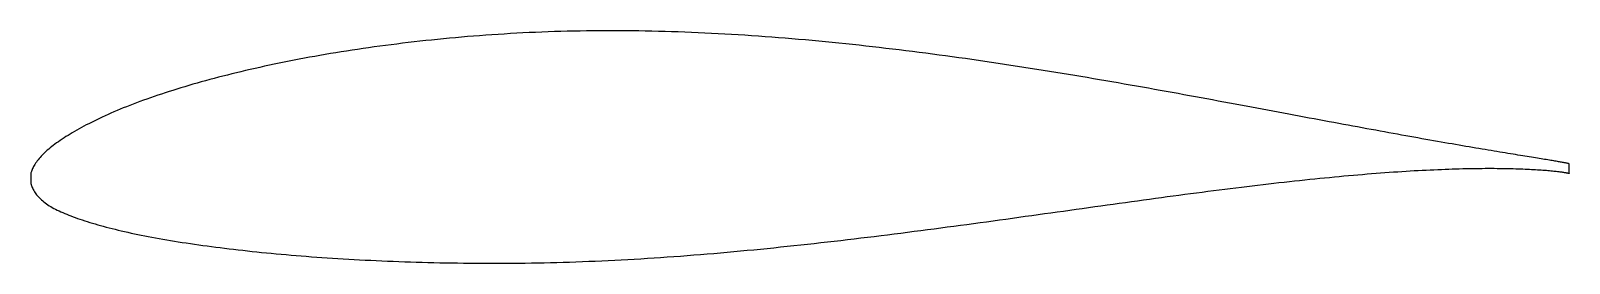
# Model space of a CAD drawing. Header units: metres. Extents: x -14.9 to 30.3, y -2.5 to 4.3.
import ezdxf

# ---------------------------------------------------------------- set-up
doc = ezdxf.new("R2010")
doc.units = ezdxf.units.M

msp = doc.modelspace()

# ---------------------------------------------------------------- linework, layer by layer
msp.add_lwpolyline([(30.264, 0.39), (30.263, 0.39), (30.261, 0.391), (30.256, 0.392), (30.25, 0.394), (30.242, 0.396), (30.233, 0.398), (30.222, 0.4), (30.209, 0.403), (30.194, 0.406), (30.178, 0.409), (30.16, 0.413), (30.14, 0.417), (30.119, 0.421), (30.095, 0.425), (30.07, 0.429), (30.044, 0.434), (30.015, 0.439), (29.985, 0.445), (29.954, 0.45), (29.92, 0.456), (29.885, 0.462), (29.848, 0.468), (29.81, 0.474), (29.77, 0.481), (29.728, 0.488), (29.684, 0.495), (29.639, 0.503), (29.592, 0.511), (29.543, 0.519), (29.493, 0.527), (29.441, 0.535), (29.388, 0.544), (29.332, 0.553), (29.275, 0.562), (29.217, 0.572), (29.157, 0.582), (29.095, 0.592), (29.031, 0.602), (28.966, 0.612), (28.9, 0.623), (28.831, 0.634), (28.761, 0.646), (28.69, 0.658), (28.617, 0.67), (28.542, 0.682), (28.465, 0.694), (28.387, 0.707), (28.308, 0.72), (28.227, 0.734), (28.144, 0.747), (28.06, 0.761), (27.974, 0.776), (27.887, 0.79), (27.798, 0.805), (27.708, 0.82), (27.616, 0.836), (27.522, 0.851), (27.427, 0.868), (27.331, 0.884), (27.233, 0.901), (27.133, 0.918), (27.032, 0.935), (26.93, 0.953), (26.826, 0.971), (26.721, 0.989), (26.614, 1.008), (26.506, 1.027), (26.396, 1.046), (26.285, 1.066), (26.172, 1.086), (26.058, 1.106), (25.943, 1.126), (25.826, 1.147), (25.708, 1.168), (25.589, 1.19), (25.468, 1.211), (25.345, 1.233), (25.222, 1.256), (25.097, 1.278), (24.971, 1.301), (24.843, 1.324), (24.714, 1.348), (24.584, 1.372), (24.452, 1.396), (24.32, 1.42), (24.186, 1.445), (24.05, 1.47), (23.914, 1.495), (23.776, 1.52), (23.637, 1.546), (23.497, 1.572), (23.355, 1.598), (23.213, 1.625), (23.069, 1.652), (22.924, 1.679), (22.778, 1.706), (22.63, 1.733), (22.482, 1.761), (22.332, 1.789), (22.181, 1.817), (22.03, 1.846), (21.877, 1.874), (21.723, 1.903), (21.568, 1.932), (21.411, 1.961), (21.254, 1.991), (21.096, 2.02), (20.937, 2.05), (20.776, 2.08), (20.615, 2.11), (20.453, 2.141), (20.29, 2.171), (20.126, 2.202), (19.96, 2.232), (19.794, 2.263), (19.627, 2.294), (19.459, 2.325), (19.291, 2.356), (19.121, 2.387), (18.95, 2.418), (18.779, 2.449), (18.607, 2.481), (18.433, 2.512), (18.259, 2.543), (18.085, 2.574), (17.909, 2.606), (17.733, 2.637), (17.556, 2.669), (17.378, 2.7), (17.199, 2.732), (17.02, 2.763), (16.84, 2.794), (16.659, 2.825), (16.478, 2.856), (16.296, 2.888), (16.113, 2.919), (15.93, 2.949), (15.746, 2.98), (15.561, 3.011), (15.376, 3.041), (15.19, 3.072), (15.004, 3.102), (14.817, 3.132), (14.629, 3.162), (14.441, 3.192), (14.253, 3.221), (14.064, 3.251), (13.874, 3.28), (13.684, 3.309), (13.494, 3.338), (13.303, 3.366), (13.111, 3.394), (12.92, 3.422), (12.727, 3.45), (12.535, 3.477), (12.342, 3.504), (12.149, 3.531), (11.955, 3.557), (11.761, 3.584), (11.567, 3.609), (11.373, 3.635), (11.178, 3.66), (10.983, 3.685), (10.787, 3.709), (10.592, 3.733), (10.396, 3.756), (10.2, 3.78), (10.004, 3.802), (9.808, 3.825), (9.611, 3.847), (9.414, 3.869), (9.218, 3.89), (9.021, 3.911), (8.824, 3.931), (8.627, 3.951), (8.429, 3.97), (8.232, 3.989), (8.035, 4.007), (7.838, 4.025), (7.64, 4.043), (7.443, 4.06), (7.246, 4.076), (7.049, 4.092), (6.851, 4.107), (6.654, 4.122), (6.457, 4.137), (6.26, 4.15), (6.064, 4.163), (5.867, 4.176), (5.67, 4.188), (5.474, 4.199), (5.278, 4.21), (5.082, 4.22), (4.886, 4.23), (4.69, 4.239), (4.495, 4.247), (4.3, 4.255), (4.105, 4.262), (3.91, 4.268), (3.716, 4.274), (3.522, 4.279), (3.328, 4.284), (3.135, 4.287), (2.942, 4.291), (2.749, 4.293), (2.557, 4.295), (2.365, 4.296), (2.173, 4.296), (1.982, 4.296), (1.792, 4.295), (1.602, 4.294), (1.412, 4.291), (1.223, 4.289), (1.034, 4.285), (0.846, 4.281), (0.658, 4.276), (0.471, 4.27), (0.284, 4.264), (0.098, 4.257), (-0.087, 4.249), (-0.272, 4.241), (-0.456, 4.232), (-0.64, 4.222), (-0.823, 4.212), (-1.005, 4.201), (-1.187, 4.19), (-1.368, 4.177), (-1.548, 4.165), (-1.728, 4.151), (-1.907, 4.137), (-2.085, 4.123), (-2.262, 4.108), (-2.439, 4.092), (-2.615, 4.076), (-2.79, 4.059), (-2.964, 4.042), (-3.137, 4.024), (-3.31, 4.006), (-3.482, 3.987), (-3.653, 3.968), (-3.823, 3.948), (-3.992, 3.928), (-4.16, 3.907), (-4.328, 3.886), (-4.494, 3.865), (-4.66, 3.843), (-4.824, 3.82), (-4.988, 3.797), (-5.151, 3.774), (-5.313, 3.75), (-5.473, 3.726), (-5.633, 3.701), (-5.792, 3.676), (-5.949, 3.65), (-6.106, 3.624), (-6.262, 3.598), (-6.416, 3.571), (-6.57, 3.544), (-6.722, 3.516), (-6.873, 3.488), (-7.024, 3.46), (-7.173, 3.431), (-7.321, 3.402), (-7.467, 3.373), (-7.613, 3.343), (-7.757, 3.313), (-7.901, 3.283), (-8.043, 3.252), (-8.184, 3.221), (-8.323, 3.19), (-8.462, 3.158), (-8.599, 3.126), (-8.735, 3.094), (-8.87, 3.061), (-9.003, 3.029), (-9.135, 2.995), (-9.266, 2.962), (-9.396, 2.929), (-9.524, 2.895), (-9.651, 2.861), (-9.777, 2.827), (-9.901, 2.792), (-10.025, 2.758), (-10.146, 2.723), (-10.267, 2.688), (-10.386, 2.652), (-10.503, 2.617), (-10.619, 2.581), (-10.734, 2.545), (-10.848, 2.509), (-10.96, 2.473), (-11.07, 2.437), (-11.179, 2.4), (-11.287, 2.364), (-11.393, 2.327), (-11.498, 2.29), (-11.601, 2.253), (-11.703, 2.216), (-11.804, 2.178), (-11.903, 2.141), (-12, 2.103), (-12.096, 2.066), (-12.191, 2.028), (-12.284, 1.99), (-12.375, 1.952), (-12.465, 1.914), (-12.553, 1.875), (-12.64, 1.837), (-12.725, 1.799), (-12.809, 1.76), (-12.891, 1.722), (-12.972, 1.683), (-13.051, 1.644), (-13.128, 1.606), (-13.204, 1.567), (-13.278, 1.529), (-13.351, 1.49), (-13.422, 1.452), (-13.491, 1.413), (-13.559, 1.375), (-13.625, 1.337), (-13.69, 1.299), (-13.753, 1.261), (-13.814, 1.224), (-13.874, 1.186), (-13.932, 1.149), (-13.989, 1.112), (-14.044, 1.075), (-14.097, 1.038), (-14.148, 1.002), (-14.198, 0.966), (-14.246, 0.93), (-14.293, 0.894), (-14.337, 0.858), (-14.381, 0.822), (-14.422, 0.786), (-14.462, 0.751), (-14.5, 0.716), (-14.536, 0.68), (-14.571, 0.645), (-14.604, 0.61), (-14.636, 0.575), (-14.665, 0.541), (-14.693, 0.507), (-14.719, 0.473), (-14.744, 0.439), (-14.767, 0.405), (-14.788, 0.372), (-14.807, 0.34), (-14.825, 0.308), (-14.841, 0.277), (-14.855, 0.247), (-14.868, 0.218), (-14.879, 0.19), (-14.888, 0.165), (-14.896, 0.142), (-14.902, 0.122), (-14.906, 0.106), (-14.908, 0.097), (-14.906, -0.192), (-14.905, -0.194), (-14.903, -0.201), (-14.898, -0.212), (-14.892, -0.229), (-14.884, -0.251), (-14.874, -0.277), (-14.863, -0.306), (-14.85, -0.336), (-14.835, -0.367), (-14.818, -0.399), (-14.8, -0.43), (-14.78, -0.462), (-14.758, -0.493), (-14.735, -0.524), (-14.709, -0.555), (-14.683, -0.585), (-14.654, -0.615), (-14.624, -0.645), (-14.592, -0.674), (-14.558, -0.703), (-14.523, -0.732), (-14.486, -0.76), (-14.447, -0.787), (-14.406, -0.815), (-14.364, -0.842), (-14.321, -0.868), (-14.275, -0.895), (-14.228, -0.921), (-14.179, -0.946), (-14.129, -0.971), (-14.077, -0.996), (-14.023, -1.021), (-13.968, -1.046), (-13.911, -1.07), (-13.852, -1.094), (-13.792, -1.118), (-13.73, -1.142), (-13.666, -1.166), (-13.601, -1.19), (-13.534, -1.214), (-13.466, -1.237), (-13.395, -1.261), (-13.324, -1.284), (-13.251, -1.308), (-13.176, -1.331), (-13.099, -1.354), (-13.021, -1.378), (-12.942, -1.401), (-12.86, -1.424), (-12.778, -1.447), (-12.693, -1.469), (-12.607, -1.492), (-12.52, -1.514), (-12.431, -1.536), (-12.341, -1.558), (-12.249, -1.58), (-12.155, -1.602), (-12.06, -1.623), (-11.964, -1.644), (-11.866, -1.665), (-11.766, -1.686), (-11.665, -1.706), (-11.563, -1.727), (-11.459, -1.747), (-11.353, -1.767), (-11.246, -1.786), (-11.138, -1.806), (-11.029, -1.825), (-10.917, -1.844), (-10.805, -1.863), (-10.691, -1.882), (-10.576, -1.9), (-10.459, -1.919), (-10.341, -1.937), (-10.221, -1.955), (-10.1, -1.972), (-9.978, -1.99), (-9.855, -2.007), (-9.73, -2.024), (-9.604, -2.041), (-9.476, -2.058), (-9.347, -2.074), (-9.217, -2.09), (-9.086, -2.106), (-8.953, -2.122), (-8.819, -2.137), (-8.684, -2.153), (-8.547, -2.168), (-8.41, -2.183), (-8.271, -2.197), (-8.131, -2.212), (-7.989, -2.226), (-7.847, -2.239), (-7.703, -2.253), (-7.558, -2.266), (-7.412, -2.279), (-7.265, -2.292), (-7.117, -2.304), (-6.967, -2.316), (-6.817, -2.328), (-6.665, -2.34), (-6.512, -2.351), (-6.358, -2.362), (-6.203, -2.373), (-6.048, -2.383), (-5.89, -2.393), (-5.732, -2.403), (-5.573, -2.412), (-5.413, -2.421), (-5.252, -2.43), (-5.09, -2.438), (-4.927, -2.446), (-4.763, -2.454), (-4.598, -2.461), (-4.433, -2.468), (-4.266, -2.475), (-4.098, -2.481), (-3.929, -2.487), (-3.76, -2.493), (-3.59, -2.498), (-3.419, -2.503), (-3.246, -2.508), (-3.074, -2.512), (-2.9, -2.516), (-2.725, -2.519), (-2.55, -2.522), (-2.374, -2.525), (-2.197, -2.527), (-2.02, -2.529), (-1.841, -2.531), (-1.662, -2.531), (-1.483, -2.532), (-1.302, -2.532), (-1.121, -2.532), (-0.939, -2.531), (-0.757, -2.53), (-0.574, -2.528), (-0.39, -2.526), (-0.206, -2.523), (-0.021, -2.52), (0.164, -2.516), (0.351, -2.512), (0.537, -2.507), (0.724, -2.502), (0.912, -2.496), (1.1, -2.489), (1.289, -2.483), (1.478, -2.475), (1.668, -2.467), (1.858, -2.459), (2.048, -2.45), (2.239, -2.441), (2.431, -2.431), (2.622, -2.421), (2.814, -2.41), (3.007, -2.398), (3.2, -2.386), (3.393, -2.374), (3.587, -2.361), (3.78, -2.348), (3.975, -2.334), (4.169, -2.32), (4.364, -2.305), (4.559, -2.29), (4.754, -2.274), (4.949, -2.258), (5.145, -2.242), (5.341, -2.225), (5.536, -2.208), (5.733, -2.19), (5.929, -2.172), (6.125, -2.153), (6.322, -2.134), (6.518, -2.115), (6.715, -2.096), (6.912, -2.076), (7.109, -2.055), (7.306, -2.035), (7.502, -2.014), (7.699, -1.993), (7.896, -1.971), (8.093, -1.949), (8.29, -1.927), (8.487, -1.905), (8.684, -1.882), (8.88, -1.86), (9.077, -1.836), (9.273, -1.813), (9.47, -1.79), (9.666, -1.766), (9.862, -1.742), (10.058, -1.718), (10.253, -1.693), (10.449, -1.669), (10.644, -1.644), (10.839, -1.619), (11.034, -1.594), (11.229, -1.569), (11.423, -1.544), (11.617, -1.518), (11.811, -1.493), (12.004, -1.467), (12.197, -1.442), (12.39, -1.416), (12.582, -1.39), (12.774, -1.364), (12.966, -1.338), (13.157, -1.312), (13.348, -1.286), (13.538, -1.259), (13.728, -1.233), (13.918, -1.207), (14.107, -1.181), (14.295, -1.154), (14.483, -1.128), (14.671, -1.102), (14.858, -1.076), (15.044, -1.05), (15.23, -1.024), (15.415, -0.998), (15.6, -0.972), (15.784, -0.946), (15.967, -0.921), (16.15, -0.895), (16.332, -0.87), (16.514, -0.844), (16.695, -0.819), (16.875, -0.794), (17.054, -0.769), (17.233, -0.744), (17.411, -0.72), (17.589, -0.695), (17.765, -0.671), (17.941, -0.647), (18.116, -0.623), (18.29, -0.6), (18.464, -0.576), (18.636, -0.553), (18.808, -0.53), (18.979, -0.507), (19.149, -0.485), (19.318, -0.463), (19.486, -0.441), (19.654, -0.419), (19.82, -0.398), (19.986, -0.377), (20.15, -0.356), (20.314, -0.335), (20.477, -0.315), (20.639, -0.295), (20.799, -0.276), (20.959, -0.256), (21.118, -0.237), (21.276, -0.219), (21.433, -0.2), (21.588, -0.182), (21.743, -0.165), (21.896, -0.148), (22.049, -0.131), (22.2, -0.114), (22.351, -0.098), (22.5, -0.082), (22.648, -0.067), (22.795, -0.052), (22.94, -0.037), (23.085, -0.023), (23.228, -0.009), (23.371, 0.005), (23.512, 0.018), (23.652, 0.031), (23.79, 0.044), (23.928, 0.056), (24.064, 0.067), (24.199, 0.079), (24.333, 0.09), (24.465, 0.101), (24.596, 0.111), (24.726, 0.121), (24.855, 0.13), (24.982, 0.139), (25.108, 0.148), (25.232, 0.157), (25.356, 0.165), (25.478, 0.172), (25.598, 0.18), (25.718, 0.187), (25.835, 0.193), (25.952, 0.2), (26.067, 0.205), (26.181, 0.211), (26.293, 0.216), (26.404, 0.221), (26.513, 0.226), (26.621, 0.23), (26.728, 0.234), (26.833, 0.237), (26.937, 0.241), (27.039, 0.243), (27.14, 0.246), (27.239, 0.248), (27.337, 0.25), (27.433, 0.252), (27.528, 0.253), (27.621, 0.254), (27.713, 0.255), (27.803, 0.256), (27.892, 0.256), (27.979, 0.256), (28.065, 0.256), (28.149, 0.255), (28.232, 0.254), (28.313, 0.253), (28.392, 0.252), (28.47, 0.251), (28.546, 0.249), (28.621, 0.247), (28.694, 0.245), (28.765, 0.243), (28.835, 0.24), (28.903, 0.238), (28.97, 0.235), (29.035, 0.232), (29.098, 0.229), (29.16, 0.226), (29.22, 0.223), (29.279, 0.219), (29.336, 0.216), (29.391, 0.212), (29.444, 0.208), (29.496, 0.204), (29.546, 0.201), (29.595, 0.197), (29.642, 0.193), (29.687, 0.188), (29.731, 0.184), (29.772, 0.18), (29.813, 0.176), (29.851, 0.172), (29.888, 0.168), (29.923, 0.164), (29.957, 0.16), (29.988, 0.156), (30.018, 0.152), (30.047, 0.148), (30.073, 0.144), (30.098, 0.14), (30.121, 0.137), (30.143, 0.133), (30.163, 0.13), (30.181, 0.127), (30.197, 0.124), (30.212, 0.121), (30.225, 0.118), (30.236, 0.116), (30.245, 0.113), (30.253, 0.112), (30.259, 0.11), (30.263, 0.109), (30.266, 0.108), (30.267, 0.108)], close=True)

doc.saveas('drawing.dxf')
